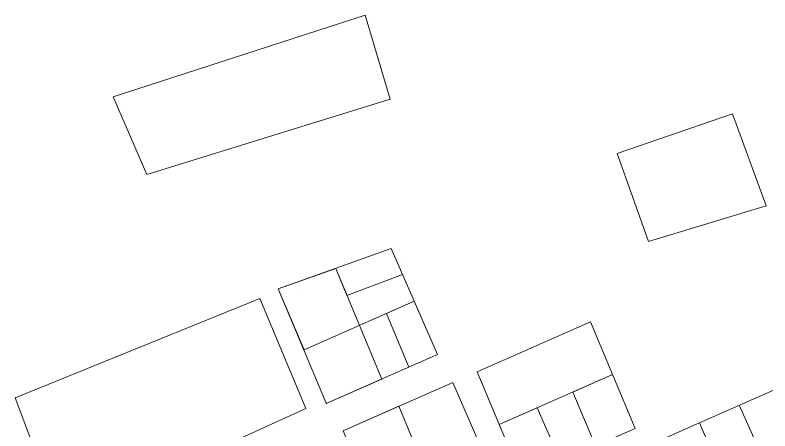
# Model space of a CAD drawing. Header units: metres. Extents: x 577726 to 579252, y 7804053 to 7806277.
# Drawn here: x 578470 to 578986, y 7805871 to 7806156 of the extents above; entities that cross this region are included whole.
import ezdxf

# ---------------------------------------------------------------- set-up
doc = ezdxf.new("R2010")
doc.units = ezdxf.units.M
doc.layers.add('V-NODE-TEXT', color=11, linetype='Continuous', lineweight=60)

msp = doc.modelspace()

# ---------------------------------------------------------------- linework, layer by layer
at = {"layer": 'V-NODE-TEXT', "lineweight": 5}
for p, q in [((578727.17, 7805996.1), (578649.74, 7805968.56)), ((578734.32, 7805989.86), (578734.32, 7805989.86)), ((578664.83, 7805963.89), (578664.83, 7805963.89)), ((578816.55, 7805839.13), (578785.83, 7805911.85)), ((578878.62, 7805909.98), (578851.5, 7805897.99)), ((578769.32, 7805904.57), (578694.21, 7805871.45)), ((578851.5, 7805897.99), (578867.01, 7805861.27)), ((578938.13, 7805877.04), (578988.32, 7805899.17))]:
    msp.add_line(p, q, dxfattribs=at)
at = {"layer": 'V-NODE-TEXT', "lineweight": 5, "flags": 128}
for points in [[(578536.85, 7806099.91), (578559.83, 7806046.82), (578726.48, 7806098.47), (578709.24, 7806155.86), (578536.85, 7806099.91)], [(578881.63, 7806061.17), (578903.18, 7806000.9), (578983.62, 7806025.3), (578960.64, 7806088.43), (578881.63, 7806061.17)], [(578683.04, 7805890.36), (578758.72, 7805923.58), (578727.17, 7805996.1), (578649.74, 7805968.56), (578682.51, 7805890.36)], [(578649.74, 7805968.56), (578727.17, 7805996.1)], [(578649.74, 7805968.56), (578727.17, 7805996.1), (578727.17, 7805996.1)], [(578649.74, 7805968.56), (578689.13, 7805982.57), (578720.63, 7805906.78)], [(578689.13, 7805982.57), (578696.81, 7805964.1), (578734.88, 7805978.39)], [(578649.74, 7805968.56), (578667.66, 7805926.85), (578742.83, 7805960.1)], [(578501.37, 7805810.31), (578668.63, 7805886.81), (578637.12, 7805962.11), (578469.75, 7805894.13), (578501.37, 7805810.31)], [(578742.83, 7805960.1), (578723.79, 7805951.68), (578739.18, 7805915)], [(578742.83, 7805960.1), (578751.2, 7805940.87)], [(578863.47, 7805946.09), (578785.83, 7805911.85)], [(578894.08, 7805873.15), (578863.47, 7805946.09)], [(578801.1, 7805875.7), (578878.62, 7805909.98)], [(578682.65, 7805890.03), (578683.04, 7805890.36), (578720.63, 7805906.78)], [(578694.23, 7805871.45), (578769.32, 7805904.57)], [(578694.23, 7805871.45), (578769.32, 7805904.57), (578769.32, 7805904.57)], [(578725.19, 7805798.82), (578800.87, 7805832.04), (578769.32, 7805904.57), (578694.24, 7805871.42), (578724.66, 7805798.82)], [(578694.24, 7805871.42), (578732.42, 7805888.28), (578762.78, 7805815.24)], [(578915.85, 7805867.21), (578938.13, 7805877.04), (578954.52, 7805838.55), (578982.67, 7805850.61), (578965.27, 7805889)], [(578801.1, 7805875.7), (578826.93, 7805887.12), (578842.89, 7805851.03)], [(578816.55, 7805839.13), (578894.08, 7805873.15)]]:
    msp.add_lwpolyline(points, dxfattribs=at)

doc.saveas('drawing.dxf')
